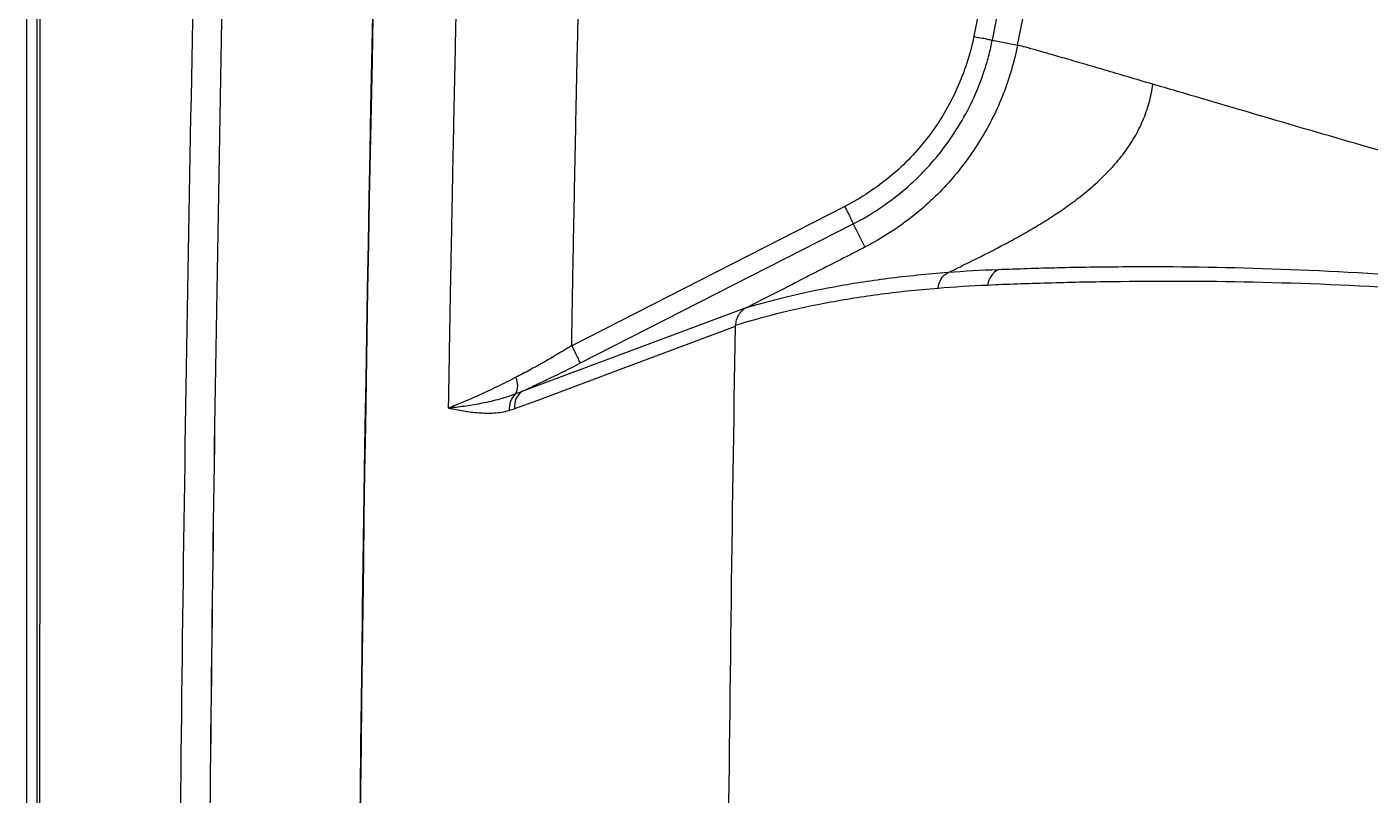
# Model space of a CAD drawing. Extents: x 527 to 611, y 788 to 934.
# Drawn here: x 527.07 to 537.27, y 851.41 to 857.24 of the extents above; entities that cross this region are included whole.
import ezdxf

# ---------------------------------------------------------------- set-up
doc = ezdxf.new("R2010")
doc.units = 0
doc.header["$MEASUREMENT"] = 0
doc.layers.add('1', color=4, linetype='Continuous')
doc.layers.add('GEOMETRY', color=3, linetype='Continuous', lineweight=25)

# ---------------------------------------------------------------- blocks, each defined once
blk = doc.blocks.new('2026_FLAIR')
at = {"layer": 'GEOMETRY'}
for p, q in [((0, 2.898), (0, 81.522)), ((7.839, 57.006), (7.196, 53.808)), ((7.337, 53.779), (7.98, 56.976)), ((7.528, 53.74), (8.169, 56.938)), ((7.337, 53.779), (7.528, 53.74)), ((6.215, 52.516), (4.14, 51.458)), ((4.203, 51.325), (6.278, 52.383)), ((6.278, 52.383), (6.368, 52.207))]:
    blk.add_line(p, q, dxfattribs=at)
at = {"layer": 'GEOMETRY', "flags": 128}
for points in [[(5.491, 51.757), (5.138, 51.625), (3.762, 51.111)], [(3.708, 50.98), (3.877, 51.043), (4.552, 51.296), (5.385, 51.607)]]:
    blk.add_lwpolyline(points, dxfattribs=at)
at = {"layer": 'GEOMETRY'}
for centre, radius, start, end in [((551.204, 42.21), 548.7, 177.68788, 182.31591), ((7.451, 51.904), 0.149, 118.1237, 173.8815), ((3.589, 51.157), 0.141, 332.4801, 25.391), ((3.807, 50.984), 0.142, 130.662, 187.0026), ((3.838, 51.003), 0.132, 124.8045, 189.8987)]:
    blk.add_arc(centre, radius, start, end, dxfattribs=at)
for points, knots in [([(0.074, 81.522), (0.074, 81.496), (0.074, 81.471), (0.074, 81.42), (0.074, 81.343), (0.074, 81.164), (0.074, 80.805), (0.074, 80.089), (0.074, 78.655), (0.074, 77.427), (0.074, 74.97), (0.075, 73.332), (0.075, 68.418), (0.075, 65.142), (0.076, 55.314), (0.076, 48.762), (0.076, 35.658), (0.076, 29.106), (0.075, 19.278), (0.075, 16.002), (0.075, 11.088), (0.074, 9.45), (0.074, 6.993), (0.074, 5.765), (0.074, 4.331), (0.074, 3.615), (0.074, 3.256), (0.074, 3.077), (0.074, 3), (0.074, 2.949), (0.074, 2.924), (0.074, 2.898)], [0, 0, 0, 0, 0.000977, 0.000977, 0.001953, 0.003906, 0.007813, 0.015625, 0.03125, 0.0625, 0.0625, 0.125, 0.125, 0.25, 0.25, 0.5, 0.5, 0.75, 0.75, 0.875, 0.875, 0.9375, 0.9375, 0.96875, 0.984375, 0.992188, 0.996094, 0.998047, 0.999023, 0.999023, 1, 1, 1, 1]), ([(0.074, 81.522), (0.074, 81.496), (0.074, 81.471), (0.074, 81.42), (0.074, 81.343), (0.074, 81.164), (0.074, 80.805), (0.074, 80.089), (0.074, 78.655), (0.074, 77.427), (0.074, 74.97), (0.075, 73.332), (0.075, 68.418), (0.075, 65.142), (0.076, 55.314), (0.076, 48.762), (0.076, 35.658), (0.076, 29.106), (0.075, 19.278), (0.075, 16.002), (0.075, 11.088), (0.074, 9.45), (0.074, 6.993), (0.074, 5.765), (0.074, 4.331), (0.074, 3.615), (0.074, 3.256), (0.074, 3.077), (0.074, 3), (0.074, 2.949), (0.074, 2.924), (0.074, 2.898)], [0, 0, 0, 0, 0.000977, 0.000977, 0.001953, 0.003906, 0.007813, 0.015625, 0.03125, 0.0625, 0.0625, 0.125, 0.125, 0.25, 0.25, 0.5, 0.5, 0.75, 0.75, 0.875, 0.875, 0.9375, 0.9375, 0.96875, 0.984375, 0.992188, 0.996094, 0.998047, 0.999023, 0.999023, 1, 1, 1, 1]), ([(0.143, 2.947), (0.143, 2.951), (0.143, 2.954), (0.143, 2.96), (0.143, 2.97), (0.143, 2.992), (0.143, 3.037), (0.143, 3.126), (0.142, 3.305), (0.142, 3.663), (0.14, 4.379), (0.137, 5.81), (0.134, 7.037), (0.129, 9.491), (0.126, 11.127), (0.117, 16.035), (0.112, 19.307), (0.105, 25.851), (0.102, 29.122), (0.099, 35.666), (0.097, 42.21), (0.099, 48.754), (0.102, 55.298), (0.105, 58.569), (0.112, 65.113), (0.117, 68.385), (0.129, 74.929), (0.136, 78.201), (0.143, 81.473)], [0, 0, 0, 0, 0.000122, 0.000122, 0.000244, 0.000488, 0.000977, 0.001953, 0.003906, 0.007812, 0.015625, 0.03125, 0.0625, 0.0625, 0.125, 0.125, 0.25, 0.25, 0.375, 0.375, 0.5, 0.625, 0.625, 0.75, 0.75, 0.875, 0.875, 1, 1, 1, 1]), ([(0.143, 2.947), (0.143, 2.951), (0.143, 2.954), (0.143, 2.96), (0.143, 2.97), (0.143, 2.992), (0.143, 3.037), (0.143, 3.126), (0.142, 3.305), (0.142, 3.663), (0.14, 4.379), (0.137, 5.81), (0.134, 7.037), (0.129, 9.491), (0.126, 11.127), (0.117, 16.035), (0.112, 19.307), (0.105, 25.851), (0.102, 29.122), (0.099, 35.666), (0.097, 42.21), (0.099, 48.754), (0.102, 55.298), (0.105, 58.569), (0.112, 65.113), (0.117, 68.385), (0.129, 74.929), (0.136, 78.201), (0.143, 81.473)], [0, 0, 0, 0, 0.000122, 0.000122, 0.000244, 0.000488, 0.000977, 0.001953, 0.003906, 0.007812, 0.015625, 0.03125, 0.0625, 0.0625, 0.125, 0.125, 0.25, 0.25, 0.375, 0.375, 0.5, 0.625, 0.625, 0.75, 0.75, 0.875, 0.875, 1, 1, 1, 1]), ([(2.409, 79.692), (2.302, 78.133), (2.201, 76.573), (2.014, 73.452), (1.928, 71.891), (1.688, 67.208), (1.556, 64.084), (1.398, 59.398), (1.352, 57.835), (1.274, 54.71), (1.241, 53.147), (1.163, 48.458), (1.137, 45.332), (1.137, 40.643), (1.144, 39.08), (1.17, 35.954), (1.189, 34.391), (1.267, 29.702), (1.346, 26.578), (1.556, 20.331), (1.688, 17.209), (2.007, 10.966), (2.195, 7.846), (2.409, 4.727)], [0, 0, 0, 0, 0.0625, 0.0625, 0.125, 0.125, 0.25, 0.25, 0.3125, 0.3125, 0.375, 0.375, 0.5, 0.5, 0.5625, 0.5625, 0.625, 0.625, 0.75, 0.75, 0.875, 0.875, 1, 1, 1, 1]), ([(2.409, 79.692), (1.98, 73.454), (1.661, 67.209), (1.345, 57.836), (1.267, 54.71), (1.163, 48.458), (1.137, 45.332), (1.137, 39.08), (1.163, 35.953), (1.267, 29.702), (1.346, 26.578), (1.661, 17.208), (1.98, 10.965), (2.409, 4.727)], [0, 0, 0, 0, 0.476463, 0.476463, 0.714694, 0.714694, 0.952925, 0.952925, 1.191156, 1.191156, 1.429388, 1.429388, 1.90585, 1.90585, 1.90585, 1.90585]), ([(1.9, 17.259), (1.893, 17.418), (1.879, 17.735), (1.859, 18.211), (1.84, 18.687), (1.821, 19.163), (1.802, 19.64), (1.783, 20.117), (1.765, 20.594), (1.748, 21.071), (1.731, 21.549), (1.714, 22.027), (1.697, 22.505), (1.681, 22.983), (1.645, 24.08), (1.594, 25.798), (1.532, 28.138), (1.481, 30.483), (1.424, 33.609), (1.378, 37.518), (1.359, 42.206), (1.378, 46.895), (1.434, 51.586), (1.527, 56.271), (1.637, 60.179), (1.744, 63.302), (1.835, 65.647), (1.935, 67.986), (2.021, 69.828), (2.088, 71.174), (2.132, 72.028), (2.177, 72.88), (2.223, 73.732), (2.271, 74.584), (2.32, 75.435), (2.37, 76.285), (2.422, 77.135), (2.475, 77.984), (2.529, 78.833), (2.566, 79.398), (2.585, 79.681)], [0, 0, 0, 0, 0.007622, 0.0152478, 0.0228773, 0.0305105, 0.0381475, 0.0457882, 0.0534327, 0.061081, 0.068733, 0.0763887, 0.0840483, 0.0917116, 0.0993787, 0.1367747, 0.1742516, 0.2118103, 0.2494512, 0.3244448, 0.3995594, 0.4746722, 0.5496648, 0.6248834, 0.6997759, 0.7374382, 0.7750097, 0.8124909, 0.8498826, 0.8635707, 0.8772504, 0.8909219, 0.9045852, 0.9182402, 0.9318871, 0.9455258, 0.9591564, 0.972779, 0.9863935, 1, 1, 1, 1]), ([(2.585, 4.739), (2.379, 7.846), (2.199, 10.966), (2.046, 14.097), (1.894, 17.203), (1.767, 20.324), (1.666, 23.462), (1.565, 26.571), (1.49, 29.694), (1.44, 32.832), (1.39, 35.951), (1.365, 39.076), (1.365, 42.206), (1.365, 45.336), (1.39, 48.461), (1.44, 51.581), (1.49, 54.719), (1.565, 57.843), (1.666, 60.953), (1.767, 64.092), (1.893, 67.214), (2.046, 70.321), (2.199, 73.452), (2.379, 76.572), (2.585, 79.681)], [0, 0, 0, 0, 0.125, 0.125, 0.125, 0.25, 0.25, 0.25, 0.375, 0.375, 0.375, 0.5, 0.5, 0.5, 0.625, 0.625, 0.625, 0.75, 0.75, 0.75, 0.875, 0.875, 0.875, 1, 1, 1, 1]), ([(2.952, 20.037), (2.653, 27.416), (2.504, 34.804), (2.503, 49.58), (2.652, 56.968), (2.95, 64.346)], [0, 0, 0, 0, 0.5, 0.5, 1, 1, 1, 1]), ([(3.204, 50.984), (3.207, 51.137), (3.212, 51.442), (3.22, 51.9), (3.229, 52.358), (3.238, 52.815), (3.247, 53.273), (3.257, 53.731), (3.267, 54.188), (3.277, 54.646), (3.288, 55.104), (3.299, 55.561), (3.311, 56.019), (3.323, 56.477), (3.335, 56.934), (3.348, 57.392), (3.361, 57.85), (3.375, 58.307), (3.389, 58.765), (3.403, 59.222), (3.418, 59.68), (3.433, 60.138), (3.449, 60.595), (3.465, 61.053), (3.481, 61.51), (3.498, 61.968), (3.515, 62.425), (3.532, 62.883), (3.55, 63.34), (3.568, 63.798), (3.581, 64.103), (3.587, 64.255)], [0, 0, 0, 0, 0.034481, 0.068963, 0.103445, 0.137927, 0.172409, 0.206891, 0.241373, 0.275855, 0.310338, 0.34482, 0.379303, 0.413785, 0.448268, 0.482751, 0.517234, 0.551717, 0.5862, 0.620683, 0.655166, 0.689649, 0.724133, 0.758616, 0.793099, 0.827583, 0.862066, 0.896549, 0.931033, 0.965516, 1, 1, 1, 1]), ([(4.14, 51.458), (4.143, 51.618), (4.148, 51.936), (4.157, 52.415), (4.167, 52.893), (4.176, 53.371), (4.187, 53.849), (4.197, 54.328), (4.208, 54.806), (4.22, 55.284), (4.232, 55.762), (4.244, 56.24), (4.257, 56.719), (4.27, 57.197), (4.284, 57.675), (4.298, 58.153), (4.312, 58.631), (4.327, 59.109), (4.343, 59.587), (4.358, 60.065), (4.375, 60.543), (4.391, 61.021), (4.408, 61.499), (4.426, 61.977), (4.444, 62.455), (4.456, 62.774), (4.462, 62.933)], [0, 0, 0, 0, 0.041668, 0.083336, 0.125003, 0.16667, 0.208337, 0.250004, 0.29167, 0.333336, 0.375002, 0.416668, 0.458334, 0.5, 0.541666, 0.583332, 0.624998, 0.666664, 0.70833, 0.749996, 0.791663, 0.83333, 0.874997, 0.916664, 0.958332, 1, 1, 1, 1]), ([(7.196, 53.808), (7.182, 53.739), (7.164, 53.671), (7.121, 53.539), (7.096, 53.474), (7.039, 53.347), (7.007, 53.285), (6.935, 53.163), (6.896, 53.105), (6.811, 52.994), (6.766, 52.94), (6.668, 52.838), (6.617, 52.79), (6.51, 52.701), (6.454, 52.66), (6.338, 52.583), (6.278, 52.548), (6.215, 52.516)], [0, 0, 0, 0, 0.125, 0.125, 0.25, 0.25, 0.375, 0.375, 0.5, 0.5, 0.625, 0.625, 0.75, 0.75, 0.875, 0.875, 1, 1, 1, 1]), ([(7.196, 53.808), (7.213, 53.804), (7.231, 53.801), (7.264, 53.794), (7.279, 53.791), (7.305, 53.786), (7.315, 53.783), (7.331, 53.78), (7.335, 53.779), (7.337, 53.779)], [0, 0, 0, 0, 0.25, 0.25, 0.5, 0.5, 0.75, 0.75, 1, 1, 1, 1]), ([(6.278, 52.383), (6.346, 52.417), (6.411, 52.455), (6.536, 52.538), (6.597, 52.583), (6.712, 52.679), (6.767, 52.731), (6.872, 52.841), (6.921, 52.898), (7.012, 53.018), (7.054, 53.08), (7.131, 53.209), (7.166, 53.276), (7.229, 53.415), (7.256, 53.486), (7.291, 53.594), (7.302, 53.631), (7.321, 53.704), (7.329, 53.741), (7.337, 53.779)], [0, 0, 0, 0, 0.125, 0.125, 0.25, 0.25, 0.375, 0.375, 0.5, 0.5, 0.625, 0.625, 0.75, 0.75, 0.875, 0.875, 0.9375, 0.9375, 1, 1, 1, 1]), ([(7.528, 53.74), (7.515, 53.677), (7.484, 53.552), (7.422, 53.369), (7.344, 53.192), (7.25, 53.023), (7.142, 52.862), (7.021, 52.711), (6.887, 52.572), (6.741, 52.445), (6.585, 52.331), (6.461, 52.256), (6.388, 52.217), (6.371, 52.208), (6.368, 52.207)], [0, 0, 0, 0, 0.0625, 0.125, 0.1875, 0.25, 0.3125, 0.375, 0.4375, 0.5, 0.5625, 0.625, 0.640625, 0.6432146, 0.6432146, 0.6432146, 0.6432146]), ([(8.556, 53.444), (8.427, 53.482), (8.244, 53.536), (8.028, 53.599), (7.882, 53.642), (7.754, 53.678), (7.648, 53.709), (7.568, 53.731), (7.536, 53.738), (7.528, 53.74)], [0, 0, 0, 0, 0.25, 0.375, 0.5, 0.625, 0.75, 0.875, 1, 1, 1, 1]), ([(7.001, 52.013), (7.061, 52.043), (7.207, 52.114), (7.395, 52.209), (7.531, 52.283), (7.593, 52.319), (7.619, 52.334), (7.639, 52.346), (7.66, 52.358), (7.716, 52.391), (7.807, 52.448), (7.925, 52.529), (8.039, 52.616), (8.147, 52.709), (8.249, 52.811), (8.34, 52.921), (8.42, 53.04), (8.484, 53.168), (8.531, 53.303), (8.55, 53.397), (8.556, 53.444)], [0, 0, 0, 0, 0.0879081, 0.2129081, 0.2754081, 0.2910331, 0.3066581, 0.3144706, 0.3222831, 0.3379081, 0.4004081, 0.4629081, 0.5254081, 0.5879081, 0.6504081, 0.7129081, 0.7754081, 0.8379081, 0.9004081, 0.9629081, 0.9629081, 0.9629081, 0.9629081]), ([(12.191, 52.42), (12.177, 52.422), (12.164, 52.425), (12.079, 52.441), (11.835, 52.5), (11.241, 52.664), (10.501, 52.875), (9.965, 53.032), (9.435, 53.186), (9.035, 53.304), (8.674, 53.41), (8.556, 53.444)], [-0.0237311, -0.0237311, -0.0237311, -0.0237311, 0, 0, 0.125, 0.25, 0.375, 0.5, 0.5, 0.625, 0.690511, 0.690511, 0.690511, 0.690511]), ([(6.215, 52.516), (6.224, 52.499), (6.232, 52.483), (6.247, 52.452), (6.254, 52.438), (6.265, 52.414), (6.27, 52.404), (6.276, 52.389), (6.278, 52.384), (6.278, 52.383)], [0, 0, 0, 0, 0.25, 0.25, 0.5, 0.5, 0.75, 0.75, 1, 1, 1, 1]), ([(6.368, 52.207), (6.364, 52.204), (6.352, 52.198), (6.325, 52.185), (6.29, 52.166), (6.204, 52.122), (6.017, 52.027), (5.766, 51.898), (5.571, 51.798), (5.491, 51.757)], [0.6432146, 0.6432146, 0.6432146, 0.6432146, 0.6484375, 0.65625, 0.671875, 0.6875, 0.75, 0.875, 0.962045, 0.962045, 0.962045, 0.962045]), ([(7.001, 52.013), (6.921, 52.007), (6.843, 52.001), (6.691, 51.985), (6.616, 51.977), (6.399, 51.949), (6.263, 51.928), (6.006, 51.88), (5.885, 51.855), (5.718, 51.814), (5.665, 51.8), (5.562, 51.773), (5.513, 51.759), (5.466, 51.745)], [0, 0, 0, 0, 0.125, 0.125, 0.25, 0.25, 0.5, 0.5, 0.75, 0.75, 0.875, 0.875, 1, 1, 1, 1]), ([(6.924, 51.896), (6.926, 51.921), (6.935, 51.945), (6.961, 51.986), (6.98, 52.002), (7.001, 52.013)], [0, 0, 0, 0, 0.5, 0.5, 1, 1, 1, 1]), ([(11.852, 51.853), (11.741, 51.867), (11.631, 51.879), (11.413, 51.904), (11.305, 51.915), (10.984, 51.947), (10.775, 51.965), (10.159, 52.011), (9.765, 52.031), (9.016, 52.055), (8.66, 52.058), (8.157, 52.055), (7.995, 52.053), (7.758, 52.047), (7.681, 52.045), (7.529, 52.04), (7.454, 52.038), (7.381, 52.035)], [0, 0, 0, 0, 0.0625, 0.0625, 0.125, 0.125, 0.25, 0.25, 0.5, 0.5, 0.75, 0.75, 0.875, 0.875, 0.9375, 0.9375, 1, 1, 1, 1]), ([(5.385, 51.613), (5.481, 51.644), (5.586, 51.673), (5.81, 51.73), (5.931, 51.757), (6.188, 51.806), (6.324, 51.829), (6.612, 51.867), (6.764, 51.883), (6.924, 51.896)], [0, 0, 0, 0, 0.25, 0.25, 0.5, 0.5, 0.75, 0.75, 1, 1, 1, 1]), ([(7.303, 51.919), (7.376, 51.923), (7.451, 51.926), (7.603, 51.931), (7.681, 51.934), (7.838, 51.938), (7.918, 51.94), (8.081, 51.944), (8.164, 51.945), (8.585, 51.951), (8.943, 51.951), (9.699, 51.934), (10.096, 51.918), (10.72, 51.88), (10.932, 51.864), (11.365, 51.828), (11.586, 51.806), (11.81, 51.782)], [0, 0, 0, 0, 0.0625, 0.0625, 0.125, 0.125, 0.1875, 0.1875, 0.25, 0.25, 0.5, 0.5, 0.75, 0.75, 0.875, 0.875, 1, 1, 1, 1]), ([(5.466, 51.745), (5.47, 51.746), (5.474, 51.748), (5.48, 51.751), (5.482, 51.752), (5.487, 51.755), (5.489, 51.756), (5.491, 51.757)], [0, 0, 0, 0, 0.5, 0.5, 0.75, 0.75, 1, 1, 1, 1]), ([(5.466, 51.745), (5.464, 51.743), (5.461, 51.742), (5.455, 51.739), (5.452, 51.737), (5.444, 51.731), (5.438, 51.727), (5.428, 51.718), (5.423, 51.713), (5.414, 51.702), (5.41, 51.697), (5.403, 51.685), (5.4, 51.679), (5.395, 51.667), (5.393, 51.66), (5.387, 51.641), (5.385, 51.627), (5.385, 51.613)], [0, 0, 0, 0, 0.0625, 0.0625, 0.125, 0.125, 0.25, 0.25, 0.375, 0.375, 0.5, 0.5, 0.625, 0.625, 0.75, 0.75, 1, 1, 1, 1]), ([(5.32, 46.312), (5.322, 46.593), (5.337, 48.358), (5.36, 50.123), (5.385, 51.607)], [0.7073285, 0.7073285, 0.7073285, 0.7073285, 0.75, 0.9749797, 0.9749797, 0.9749797, 0.9749797]), ([(4.14, 51.458), (4.135, 51.455), (4.131, 51.453), (4.122, 51.447), (4.108, 51.439), (4.094, 51.431), (4.067, 51.414), (4.049, 51.404), (3.996, 51.372), (3.96, 51.351), (3.907, 51.321), (3.889, 51.311), (3.854, 51.291), (3.836, 51.282), (3.784, 51.253), (3.75, 51.235), (3.716, 51.218)], [0, 0, 0, 0, 0.03125, 0.03125, 0.0625, 0.125, 0.125, 0.25, 0.25, 0.5, 0.5, 0.625, 0.625, 0.75, 0.75, 1, 1, 1, 1]), ([(4.14, 51.458), (4.148, 51.442), (4.156, 51.426), (4.171, 51.395), (4.178, 51.381), (4.19, 51.357), (4.194, 51.346), (4.201, 51.332), (4.203, 51.327), (4.203, 51.325)], [0, 0, 0, 0, 0.25, 0.25, 0.5, 0.5, 0.75, 0.75, 1, 1, 1, 1]), ([(3.762, 51.111), (3.78, 51.119), (3.797, 51.127), (3.833, 51.144), (3.851, 51.153), (3.905, 51.178), (3.942, 51.196), (4.052, 51.249), (4.127, 51.286), (4.203, 51.325)], [0, 0, 0, 0, 0.125, 0.125, 0.25, 0.25, 0.5, 0.5, 1, 1, 1, 1]), ([(3.716, 51.218), (3.691, 51.205), (3.667, 51.193), (3.618, 51.168), (3.594, 51.157), (3.524, 51.123), (3.48, 51.102), (3.395, 51.064), (3.355, 51.047), (3.297, 51.022), (3.278, 51.014), (3.241, 50.999), (3.222, 50.991), (3.204, 50.984)], [0, 0, 0, 0, 0.125, 0.125, 0.25, 0.25, 0.5, 0.5, 0.75, 0.75, 0.875, 0.875, 1, 1, 1, 1]), ([(3.714, 51.092), (3.667, 51.074), (3.622, 51.06), (3.532, 51.036), (3.489, 51.026), (3.404, 51.01), (3.363, 51.003), (3.302, 50.995), (3.282, 50.992), (3.253, 50.989), (3.243, 50.988), (3.224, 50.986), (3.214, 50.985), (3.204, 50.984)], [0, 0, 0, 0, 0.25, 0.25, 0.5, 0.5, 0.75, 0.75, 0.875, 0.875, 0.9375, 0.9375, 1, 1, 1, 1]), ([(3.204, 50.984), (3.224, 50.98), (3.243, 50.976), (3.281, 50.969), (3.3, 50.966), (3.357, 50.956), (3.396, 50.952), (3.473, 50.946), (3.511, 50.945), (3.589, 50.95), (3.627, 50.956), (3.665, 50.967)], [0, 0, 0, 0, 0.125, 0.125, 0.25, 0.25, 0.5, 0.5, 0.75, 0.75, 1, 1, 1, 1])]:
    blk.add_open_spline(points, degree=3, knots=knots, dxfattribs=at)
for points in [[(7.381, 52.035), (7.25, 52.03), (7.123, 52.023), (7.001, 52.013)], [(6.924, 51.896), (7.046, 51.906), (7.172, 51.914), (7.303, 51.919)], [(5.385, 51.607), (5.385, 51.609), (5.385, 51.611), (5.385, 51.613)], [(3.762, 51.111), (3.746, 51.104), (3.73, 51.098), (3.714, 51.092)], [(3.665, 50.967), (3.68, 50.971), (3.694, 50.975), (3.708, 50.98)]]:
    blk.add_open_spline(points, degree=3, dxfattribs=at)

msp = doc.modelspace()

# ---------------------------------------------------------------- block references
at = {"layer": '1'}
msp.add_blockref('2026_FLAIR', (527.067, 803.363), dxfattribs=at)

doc.saveas('drawing.dxf')
